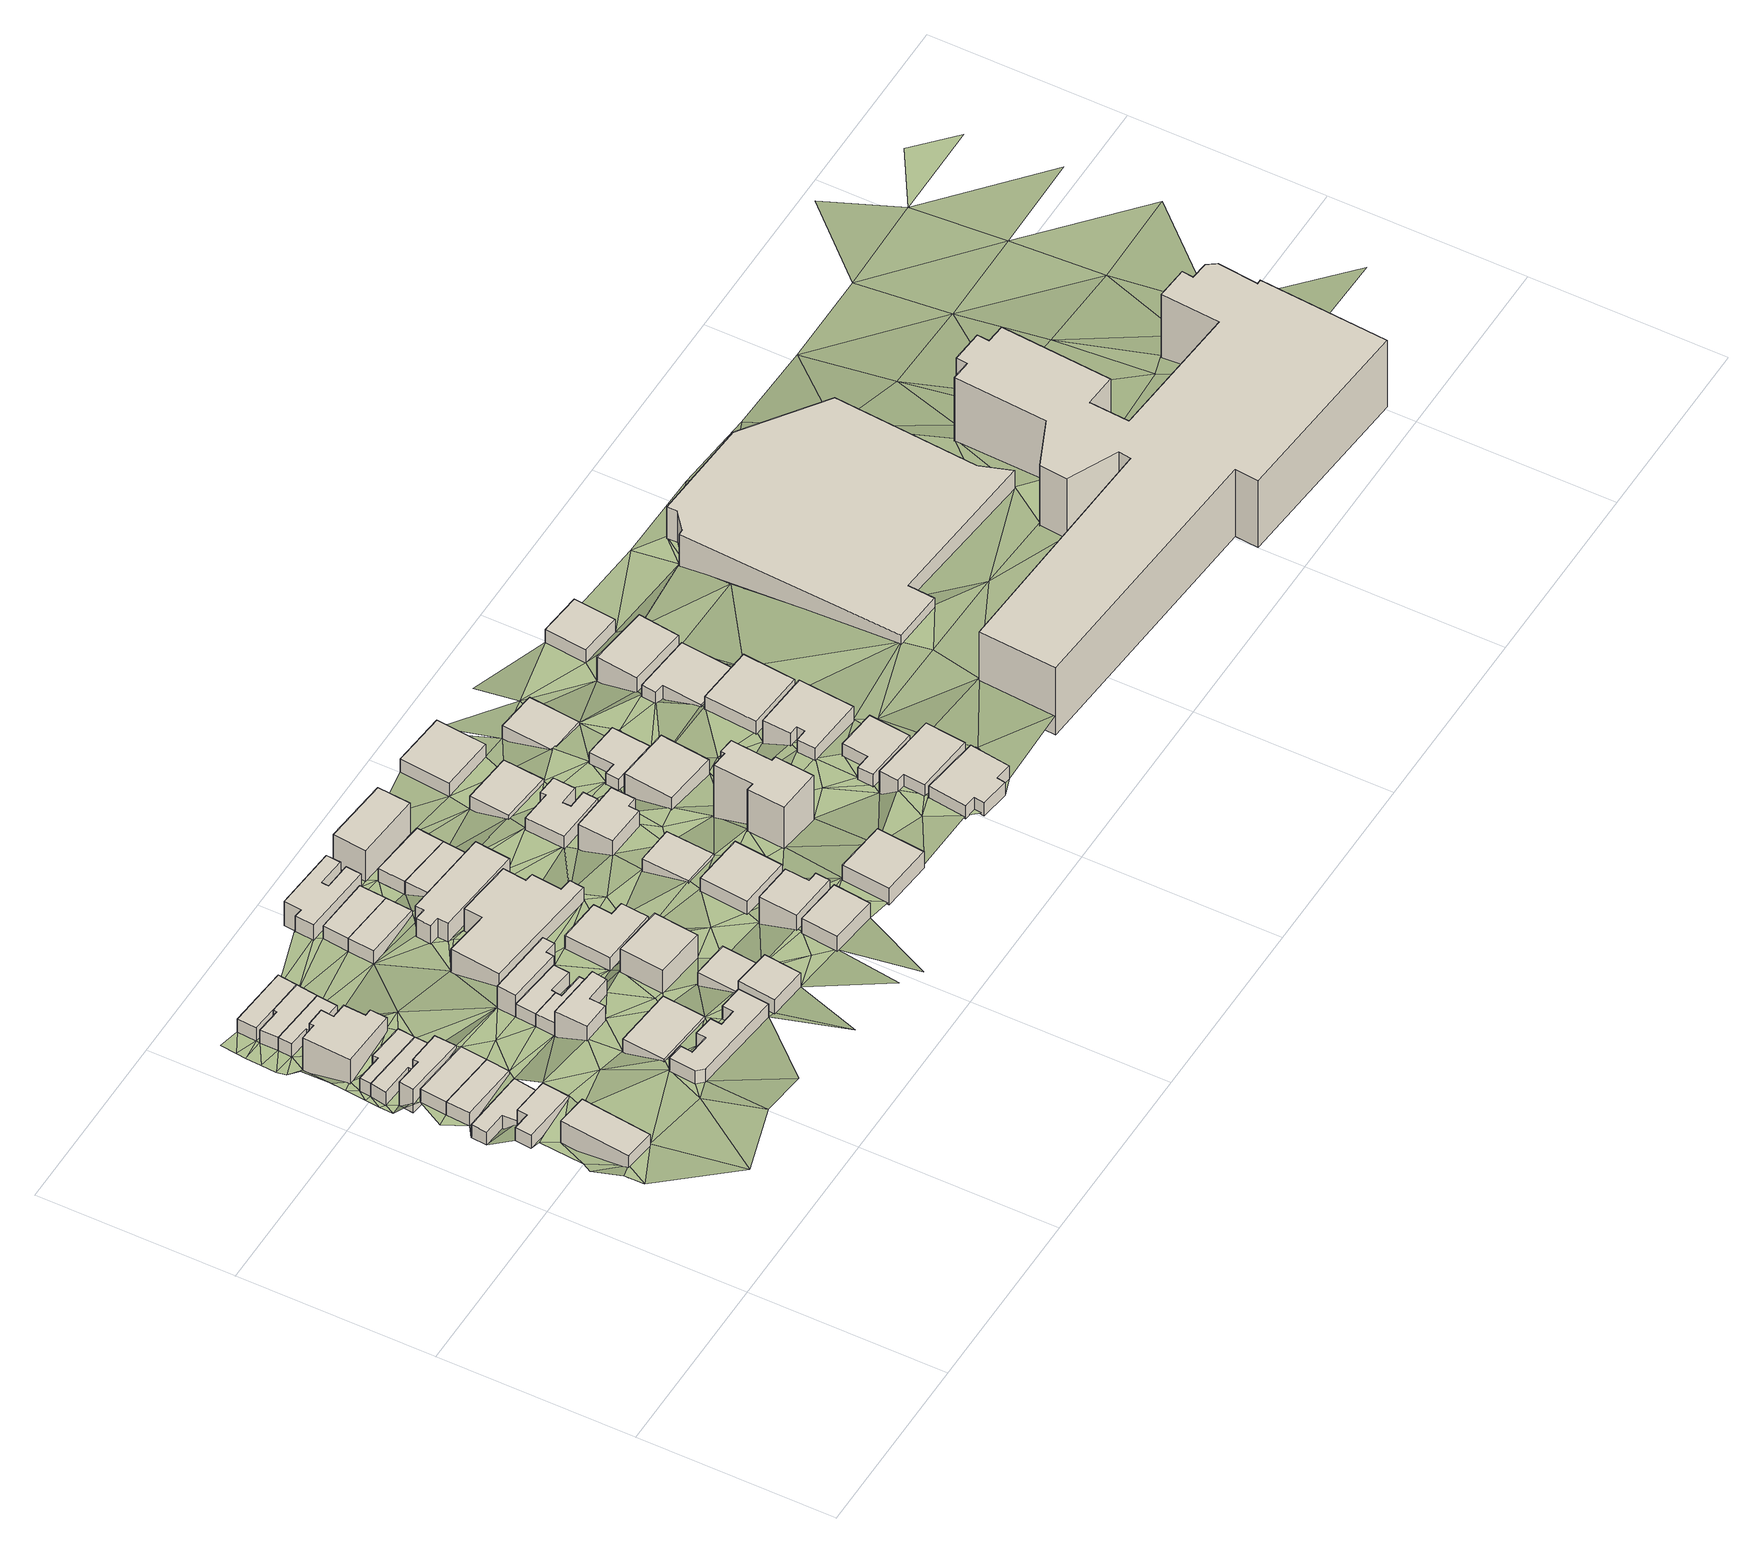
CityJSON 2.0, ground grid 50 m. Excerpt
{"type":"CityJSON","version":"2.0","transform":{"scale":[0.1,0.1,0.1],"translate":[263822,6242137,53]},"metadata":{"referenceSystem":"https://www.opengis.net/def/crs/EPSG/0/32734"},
"CityObjects":{
"building1":{"type":"Building","attributes":{"address":"106 Upper Queens Road Walmer Estate Cape Town","building":"house","building:levels":"2","footprint":{"type":"Polygon"},"plus_code":"C8XGXQX2+XMW","ground_height":69.89,"building_height":6.9,"roof_height":76.79},"geometry":[{"type":"Solid","lod":"1","boundaries":[[[[0,1,2,3]],[[1,4,5,2]],[[4,6,7,5]],[[6,0,3,7]],[[3,2,5,7]],[[6,4,1,0]]]]}]},
"building2":{"type":"Building","attributes":{"address":"Upper Queens Road Walmer Estate Cape Town","building":"house","building:levels":"1","footprint":{"type":"Polygon"},"plus_code":"C8XGXHX2+XGW","ground_height":69.89,"building_height":4.1,"roof_height":73.99},"geometry":[{"type":"Solid","lod":"1","boundaries":[[[[8,9,10,11,12,13]],[[9,14,15,11,10]],[[14,16,17,15]],[[16,18,19,17]],[[18,20,21,19]],[[20,8,13,12,21]],[[12,11,15,17,19,21]],[[20,18,16,14,9,8]]]]}]},
"building3":{"type":"Building","attributes":{"address":"Upper Queens Road Walmer Estate Cape Town","building":"house","building:levels":"1","footprint":{"type":"Polygon"},"plus_code":"C8XJX3X7+XVV","ground_height":66.44,"building_height":4.1,"roof_height":70.54},"geometry":[{"type":"Solid","lod":"1","boundaries":[[[[22,23,13,10]],[[23,24,25,13]],[[24,26,27,25]],[[26,28,29,27]],[[28,30,31,29]],[[30,22,10,31]],[[10,13,25,27,29,31]],[[30,28,26,24,23,22]]]]}]},
"building4":{"type":"Building","attributes":{"address":"100 Upper Queens Road Walmer Estate Cape Town","building":"house","building:levels":"1","footprint":{"type":"Polygon"},"plus_code":"C8XMX8XQ+X9R","ground_height":66.44,"building_height":4.1,"roof_height":70.54},"geometry":[{"type":"Solid","lod":"1","boundaries":[[[[32,33,34,35]],[[33,36,37,34]],[[36,38,39,37]],[[38,32,35,39]],[[35,34,37,39]],[[38,36,33,32]]]]}]},
"building5":{"type":"Building","attributes":{"address":"98 Upper Queens Road Walmer Estate Cape Town","building":"house","building:levels":"1","footprint":{"type":"Polygon"},"plus_code":"C8XMXWXW+XQR","ground_height":66.44,"building_height":4.1,"roof_height":70.54},"geometry":[{"type":"Solid","lod":"1","boundaries":[[[[32,40,41,35]],[[40,42,43,41]],[[42,33,34,43]],[[33,32,35,34]],[[35,41,43,34]],[[33,42,40,32]]]]}]},
"building6":{"type":"Building","attributes":{"address":"96 Upper Queens Road Walmer Estate Cape Town","building":"house","building:levels":"1","footprint":{"type":"Polygon"},"plus_code":"C8XMXXX2+X3X","ground_height":66.44,"building_height":4.1,"roof_height":70.54},"geometry":[{"type":"Solid","lod":"1","boundaries":[[[[44,45,46,47,48,49]],[[45,50,51,47,46]],[[50,52,53,51]],[[52,54,55,53]],[[54,56,57,55]],[[56,44,49,48,57]],[[48,47,51,53,55,57]],[[56,54,52,50,45,44]]]]}]},
"building7":{"type":"Building","attributes":{"address":"94 Upper Queens Road Walmer Estate Cape Town","building":"house","building:levels":"1","footprint":{"type":"Polygon"},"plus_code":"C8XMXJXP+XCV","ground_height":63.11,"building_height":4.1,"roof_height":67.21},"geometry":[{"type":"Solid","lod":"1","boundaries":[[[[44,58,59,49]],[[58,60,61,59]],[[60,62,63,61]],[[62,64,65,63]],[[64,45,46,65]],[[45,44,49,46]],[[49,59,61,63,65,46]],[[45,64,62,60,58,44]]]]}]},
"building8":{"type":"Building","attributes":{"address":"92 Upper Queens Road Walmer Estate Cape Town","building":"house","building:levels":"1","footprint":{"type":"Polygon"},"plus_code":"C8XPX4X6+X7V","ground_height":63.11,"building_height":4.1,"roof_height":67.21},"geometry":[{"type":"Solid","lod":"1","boundaries":[[[[58,66,67,59]],[[66,68,69,67]],[[68,70,71,69]],[[70,72,73,71]],[[72,60,61,73]],[[60,58,59,61]],[[59,67,69,71,73,61]],[[60,72,70,68,66,58]]]]}]},
"building9":{"type":"Building","attributes":{"address":"90 Upper Queens Road Walmer Estate Cape Town","building":"house","building:levels":"2","footprint":{"type":"Polygon"},"plus_code":"C8XPX4XH+X8R","ground_height":63.11,"building_height":6.9,"roof_height":70.01},"geometry":[{"type":"Solid","lod":"1","boundaries":[[[[74,75,76,77]],[[75,78,79,76]],[[78,80,81,79]],[[80,82,83,81]],[[82,84,85,83]],[[84,86,87,85]],[[86,88,89,87]],[[88,90,91,89]],[[90,92,93,91]],[[92,74,77,93]],[[77,76,79,81,83,85,87,89,91,93]],[[92,90,88,86,84,82,80,78,75,74]]]]}]},
"building10":{"type":"Building","attributes":{"address":"41 Coronation Road Walmer Estate Cape Town","building":"retail","building:levels":"1","footprint":{"type":"Polygon"},"plus_code":"CCX5XXX9+XPW","ground_height":77.72,"building_height":4.1,"roof_height":81.82},"geometry":[{"type":"Solid","lod":"1","boundaries":[[[[94,95,96,97]],[[95,98,99,96]],[[98,100,101,99]],[[100,102,103,101]],[[102,104,105,103]],[[104,106,107,105]],[[106,108,109,107]],[[108,110,111,109]],[[110,112,113,111]],[[112,114,115,113]],[[114,116,117,115]],[[116,118,119,117]],[[118,94,97,119]],[[97,96,99,101,103,105,107,109,111,113,115,117,119]],[[118,116,114,112,110,108,106,104,102,100,98,95,94]]]]}]},
"building11":{"type":"Building","attributes":{"address":"86 Upper Queens Road Walmer Estate Cape Town","building":"house","building:levels":"1","footprint":{"type":"Polygon"},"plus_code":"C8XVXWX9+XQR","ground_height":59.84,"building_height":4.1,"roof_height":63.94},"geometry":[{"type":"Solid","lod":"1","boundaries":[[[[120,121,122,123]],[[121,124,125,122]],[[124,126,127,125]],[[126,128,129,127]],[[128,130,131,129]],[[130,120,123,131]],[[123,122,125,127,129,131]],[[130,128,126,124,121,120]]]]}]},
"building12":{"type":"Building","attributes":{"address":"83 Upper Queens Road Walmer Estate Cape Town","building":"house","building:levels":"1","footprint":{"type":"Polygon"},"plus_code":"CCX4X6X4+X9R","ground_height":73.89,"building_height":4.1,"roof_height":77.99},"geometry":[{"type":"Solid","lod":"1","boundaries":[[[[132,133,134,135]],[[133,136,137,134]],[[136,138,139,137]],[[138,132,135,139]],[[135,134,137,139]],[[138,136,133,132]]]]}]},
"building13":{"type":"Building","attributes":{"address":"84 Upper Queens Road Walmer Estate Cape Town","building":"house","building:levels":"1","footprint":{"type":"Polygon"},"plus_code":"C8XWX8X8+XPR","ground_height":59.84,"building_height":4.1,"roof_height":63.94},"geometry":[{"type":"Solid","lod":"1","boundaries":[[[[140,141,142,143]],[[141,144,145,142]],[[144,146,147,145]],[[146,121,122,147]],[[121,120,123,122]],[[120,140,143,123]],[[143,142,145,147,122,123]],[[120,121,146,144,141,140]]]]}]},
"building14":{"type":"Building","attributes":{"address":"82 Upper Queens Road Walmer Estate Cape Town","building":"house","building:levels":"1","footprint":{"type":"Polygon"},"plus_code":"C8XWXQXP+XMR","ground_height":59.84,"building_height":4.1,"roof_height":63.94},"geometry":[{"type":"Solid","lod":"1","boundaries":[[[[148,149,150,151]],[[149,152,153,150]],[[152,141,142,153]],[[141,140,143,142]],[[140,148,151,143]],[[151,150,153,142,143]],[[140,141,152,149,148]]]]}]},
"building15":{"type":"Building","attributes":{"address":"Upper Queens Road Walmer Estate Cape Town","building":"house","building:levels":"1","footprint":{"type":"Polygon"},"plus_code":"CCX3XXXJ+XXW","ground_height":73.89,"building_height":4.1,"roof_height":77.99},"geometry":[{"type":"Solid","lod":"1","boundaries":[[[[154,155,156,157,158]],[[155,159,160,156]],[[159,161,162,160]],[[161,163,164,162]],[[163,165,166,167,164]],[[165,154,158,157,167,166]],[[157,156,160,162,164,167]],[[165,163,161,159,155,154]]]]}]},
"building16":{"type":"Building","attributes":{"address":"Upper Queens Road Walmer Estate Cape Town","building":"house","building:levels":"1","footprint":{"type":"Polygon"},"plus_code":"CCX4X9X7+XGW","ground_height":70.21,"building_height":4.1,"roof_height":74.31},"geometry":[{"type":"Solid","lod":"1","boundaries":[[[[168,154,158,169]],[[154,165,166,158]],[[165,170,171,166]],[[170,172,173,171]],[[172,174,175,173]],[[174,168,169,175]],[[169,158,166,171,173,175]],[[174,172,170,165,154,168]]]]}]},
"building17":{"type":"Building","attributes":{"address":"Upper Queens Road Walmer Estate Cape Town","building":"house","building:levels":"1","footprint":{"type":"Polygon"},"plus_code":"CCX4XRX2+X9X","ground_height":70.21,"building_height":4.1,"roof_height":74.31},"geometry":[{"type":"Solid","lod":"1","boundaries":[[[[176,168,169,177]],[[168,174,175,169]],[[174,178,179,175]],[[178,180,181,179]],[[180,182,183,181]],[[182,176,177,183]],[[177,169,175,179,181,183]],[[182,180,178,174,168,176]]]]}]},
"building18":{"type":"Building","attributes":{"address":"Upper Queens Road Walmer Estate Cape Town","building":"house","building:levels":"2","footprint":{"type":"Polygon"},"plus_code":"CCX6XVX9+XFV","ground_height":70.21,"building_height":6.9,"roof_height":77.11},"geometry":[{"type":"Solid","lod":"1","boundaries":[[[[176,182,183,184,185,177]],[[182,186,187,184,183]],[[186,188,189,187]],[[188,190,191,189]],[[190,192,193,191]],[[192,176,177,185,193]],[[185,184,187,189,191,193]],[[192,190,188,186,182,176]]]]}]},
"building19":{"type":"Building","attributes":{"address":"48 Upper Keppel Street Walmer Estate Cape Town","building":"house","building:levels":"1","footprint":{"type":"Polygon"},"plus_code":"CFX5XHXH+XHV","ground_height":77.72,"building_height":4.1,"roof_height":81.82},"geometry":[{"type":"Solid","lod":"1","boundaries":[[[[194,195,196,197]],[[195,198,199,196]],[[198,200,201,199]],[[200,194,197,201]],[[197,196,199,201]],[[200,198,195,194]]]]}]},
"building20":{"type":"Building","attributes":{"address":"46 Upper Keppel Street Walmer Estate Cape Town","building":"house","building:levels":"1","footprint":{"type":"Polygon"},"plus_code":"CFX7X2X2+XQX","ground_height":73.46,"building_height":4.1,"roof_height":77.56},"geometry":[{"type":"Solid","lod":"1","boundaries":[[[[202,203,204,205]],[[203,206,207,204]],[[206,208,209,207]],[[208,202,205,209]],[[205,204,207,209]],[[208,206,203,202]]]]}]},
"building21":{"type":"Building","attributes":{"address":"46A Upper Keppel Street Walmer Estate Cape Town","building":"house","building:levels":"2","footprint":{"type":"Polygon"},"plus_code":"CFX3XXXQ+X3X","ground_height":73.89,"building_height":6.9,"roof_height":80.79},"geometry":[{"type":"Solid","lod":"1","boundaries":[[[[210,211,212,213]],[[211,214,215,212]],[[214,216,217,215]],[[216,210,213,217]],[[213,212,215,217]],[[216,214,211,210]]]]}]},
"building22":{"type":"Building","attributes":{"address":"71 Upper Queens Road Walmer Estate Cape Town","building":"house","building:levels":"1","footprint":{"type":"Polygon"},"plus_code":"CCX9XXXF+XGV","ground_height":63.47,"building_height":4.1,"roof_height":67.57},"geometry":[{"type":"Solid","lod":"1","boundaries":[[[[218,219,220,221]],[[219,222,223,220]],[[222,224,225,223]],[[224,218,221,225]],[[221,220,223,225]],[[224,222,219,218]]]]}]},
"building23":{"type":"Building","attributes":{"address":"69 Upper Queens Road Walmer Estate Cape Town","building":"house","building:levels":"1","footprint":{"type":"Polygon"},"plus_code":"CCXCXGXX+XHX","ground_height":63.47,"building_height":4.1,"roof_height":67.57},"geometry":[{"type":"Solid","lod":"1","boundaries":[[[[219,218,221,220]],[[218,226,227,221]],[[226,228,229,227]],[[228,219,220,229]],[[220,221,227,229]],[[228,226,218,219]]]]}]},
"building24":{"type":"Building","attributes":{"address":"St Bartholomew Hall 72 Upper Queens Road Walmer Estate Cape Town","building":"hall","building:levels":"2","footprint":{"type":"Polygon"},"plus_code":"CCXVX9XF+XFV","ground_height":66.83,"building_height":6.9,"roof_height":73.73},"geometry":[{"type":"Solid","lod":"1","boundaries":[[[[230,231,232,233]],[[231,234,235,232]],[[234,236,237,235]],[[236,238,239,237]],[[238,240,241,239]],[[240,242,243,241]],[[242,244,245,243]],[[244,246,247,245]],[[246,248,249,247]],[[248,230,233,249]],[[233,232,235,237,239,241,243,245,247,249]],[[248,246,244,242,240,238,236,234,231,230]]]]}]},
"building25":{"type":"Building","attributes":{"address":"44A Upper Keppel Street Walmer Estate Cape Town","building":"house","building:levels":"1","footprint":{"type":"Polygon"},"plus_code":"CFX8X3X2+X6R","ground_height":69.89,"building_height":4.1,"roof_height":73.99},"geometry":[{"type":"Solid","lod":"1","boundaries":[[[[250,251,252,253]],[[251,254,255,252]],[[254,256,257,255]],[[256,258,259,257]],[[258,260,261,259]],[[260,250,253,261]],[[253,252,255,257,259,261]],[[260,258,256,254,251,250]]]]}]},
"building26":{"type":"Building","attributes":{"address":"67 Upper Queens Road Walmer Estate Cape Town","building":"house","building:levels":"1","footprint":{"type":"Polygon"},"plus_code":"CCX8XVXQ+XFR","ground_height":63.47,"building_height":4.1,"roof_height":67.57},"geometry":[{"type":"Solid","lod":"1","boundaries":[[[[262,263,264,265]],[[263,266,267,264]],[[266,268,269,267]],[[268,270,271,269]],[[270,272,273,271]],[[272,274,275,273]],[[274,276,277,275]],[[276,278,279,277]],[[278,280,281,279]],[[280,262,265,281]],[[265,264,267,269,271,273,275,277,279,281]],[[280,278,276,274,272,270,268,266,263,262]]]]}]},
"building27":{"type":"Building","attributes":{"address":"73 Upper Queens Road Walmer Estate Cape Town","building":"church","building:levels":"1.5","footprint":{"type":"Polygon"},"plus_code":"CFX4XGXJ+XXX","ground_height":66.83,"building_height":5.5,"roof_height":72.33},"geometry":[{"type":"Solid","lod":"1","boundaries":[[[[282,283,284,285]],[[283,286,287,284]],[[286,288,289,287]],[[288,290,291,289]],[[290,292,293,291]],[[292,294,295,293]],[[294,296,297,295]],[[296,282,285,297]],[[285,284,287,289,291,293,295,297]],[[296,294,292,290,288,286,283,282]]]]}]},
"building28":{"type":"Building","attributes":{"address":"Walmer Estate Cape Town","building":"house","building:levels":"1","footprint":{"type":"Polygon"},"plus_code":"CGXCX8XV+XXX","ground_height":77.36,"building_height":4.1,"roof_height":81.46},"geometry":[{"type":"Solid","lod":"1","boundaries":[[[[298,299,300,301]],[[299,302,303,300]],[[302,304,305,303]],[[304,298,301,305]],[[301,300,303,305]],[[304,302,299,298]]]]}]},
"building29":{"type":"Building","attributes":{"address":"35 Upper Keppel Street Walmer Estate Cape Town","building":"house","building:levels":"1","footprint":{"type":"Polygon"},"plus_code":"CGXCXJXR+XPX","ground_height":77.36,"building_height":4.1,"roof_height":81.46},"geometry":[{"type":"Solid","lod":"1","boundaries":[[[[306,307,308,309]],[[307,310,311,308]],[[310,312,313,311]],[[312,314,315,313]],[[314,316,317,315]],[[316,306,309,317]],[[309,308,311,313,315,317]],[[316,314,312,310,307,306]]]]}]},
"building30":{"type":"Building","attributes":{"address":"44 Upper Keppel Street Walmer Estate Cape Town","building":"house","building:levels":"1","footprint":{"type":"Polygon"},"plus_code":"CFXFX6XH+XRV","ground_height":63.14,"building_height":4.1,"roof_height":67.24},"geometry":[{"type":"Solid","lod":"1","boundaries":[[[[318,319,320,321]],[[319,322,323,320]],[[322,324,325,323]],[[324,318,321,325]],[[321,320,323,325]],[[324,322,319,318]]]]}]},
"building31":{"type":"Building","attributes":{"address":"42 Upper Keppel Street Walmer Estate Cape Town","building":"house","building:levels":"1","footprint":{"type":"Polygon"},"plus_code":"CFXFXWXF+XQW","ground_height":63.14,"building_height":4.1,"roof_height":67.24},"geometry":[{"type":"Solid","lod":"1","boundaries":[[[[318,326,327,321]],[[326,328,329,327]],[[328,319,320,329]],[[319,318,321,320]],[[321,327,329,320]],[[319,328,326,318]]]]}]},
"building32":{"type":"Building","attributes":{"address":"33 Upper Keppel Street Walmer Estate Cape Town","building":"house","building:levels":"1","footprint":{"type":"Polygon"},"plus_code":"CGXJXCX3+X6V","ground_height":72.85,"building_height":4.1,"roof_height":76.95},"geometry":[{"type":"Solid","lod":"1","boundaries":[[[[330,331,332,333]],[[331,334,335,332]],[[334,336,337,335]],[[336,330,333,337]],[[333,332,335,337]],[[336,334,331,330]]]]}]},
"building33":{"type":"Building","attributes":{"address":"38 Upper Keppel Street Walmer Estate Cape Town","building":"house","building:levels":"3","footprint":{"type":"Polygon"},"plus_code":"CFXGXGXG+XHV","ground_height":63.14,"building_height":9.7,"roof_height":72.84},"geometry":[{"type":"Solid","lod":"1","boundaries":[[[[338,339,340,341]],[[339,342,343,340]],[[342,344,345,343]],[[344,338,341,345]],[[341,340,343,345]],[[344,342,339,338]]]]}]},
"building34":{"type":"Building","attributes":{"address":"31 Upper Keppel Street Walmer Estate Cape Town","building":"house","building:levels":"1","footprint":{"type":"Polygon"},"plus_code":"CGXJXPXP+XVW","ground_height":69.22,"building_height":4.1,"roof_height":73.32},"geometry":[{"type":"Solid","lod":"1","boundaries":[[[[346,347,348,349]],[[347,350,351,348]],[[350,352,353,351]],[[352,346,349,353]],[[349,348,351,353]],[[352,350,347,346]]]]}]},
"building35":{"type":"Building","attributes":{"address":"45 Coronation Road Walmer Estate Cape Town","building":"house","building:levels":"1","footprint":{"type":"Polygon"},"plus_code":"CHX9XPX2+XCX","ground_height":76.68,"building_height":4.1,"roof_height":80.78},"geometry":[{"type":"Solid","lod":"1","boundaries":[[[[354,355,356,357]],[[355,358,359,356]],[[358,360,361,359]],[[360,354,357,361]],[[357,356,359,361]],[[360,358,355,354]]]]}]},
"building36":{"type":"Building","attributes":{"address":"29 Upper Keppel Street Walmer Estate Cape Town","building":"house","building:levels":"1","footprint":{"type":"Polygon"},"plus_code":"CGXRXWXG+XHV","ground_height":69.22,"building_height":4.1,"roof_height":73.32},"geometry":[{"type":"Solid","lod":"1","boundaries":[[[[362,363,364,365]],[[363,366,367,364]],[[366,368,369,367]],[[368,370,371,369]],[[370,372,373,371]],[[372,362,365,373]],[[365,364,367,369,371,373]],[[372,370,368,366,363,362]]]]}]},
"building37":{"type":"Building","attributes":{"address":"27 Upper Keppel Street Walmer Estate Cape Town","building":"house","building:levels":"1","footprint":{"type":"Polygon"},"plus_code":"CGXMXGX4+XFV","ground_height":65.57,"building_height":4.1,"roof_height":69.67},"geometry":[{"type":"Solid","lod":"1","boundaries":[[[[374,375,376,377]],[[375,378,379,376]],[[378,380,381,379]],[[380,382,383,381]],[[382,384,385,383]],[[384,386,387,385]],[[386,388,389,387]],[[388,390,391,389]],[[390,392,393,391]],[[392,374,377,393]],[[377,376,379,381,383,385,387,389,391,393]],[[392,390,388,386,384,382,380,378,375,374]]]]}]},
"building38":{"type":"Building","attributes":{"address":"16 Upper Adelaide Road Walmer Estate Cape Town","building":"apartments","building:levels":"4","footprint":{"type":"Polygon"},"plus_code":"CHXPX7XJ+XRV","ground_height":72.85,"building_height":12.5,"roof_height":85.35},"geometry":[{"type":"Solid","lod":"1","boundaries":[[[[394,395,396,397]],[[395,398,399,396]],[[398,400,401,399]],[[400,402,403,401]],[[402,404,405,403]],[[404,406,407,405]],[[406,408,409,407]],[[408,410,411,409]],[[410,412,413,411]],[[412,394,397,413]],[[397,396,399,401,403,405,407,409,411,413]],[[412,410,408,406,404,402,400,398,395,394]]]]}]},
"building39":{"type":"Building","attributes":{"address":"25 Upper Keppel Street Walmer Estate Cape Town","building":"house","building:levels":"1","footprint":{"type":"Polygon"},"plus_code":"CGXWXGXF+XMX","ground_height":62.06,"building_height":4.1,"roof_height":66.16},"geometry":[{"type":"Solid","lod":"1","boundaries":[[[[414,415,416,417]],[[415,418,419,416]],[[418,420,421,419]],[[420,414,417,421]],[[417,416,419,421]],[[420,418,415,414]]]]}]},
"building40":{"type":"Building","attributes":{"address":"23 Upper Keppel Street Walmer Estate Cape Town","building":"house","building:levels":"1","footprint":{"type":"Polygon"},"plus_code":"CHX3X8X6+XJW","ground_height":62.06,"building_height":4.1,"roof_height":66.16},"geometry":[{"type":"Solid","lod":"1","boundaries":[[[[422,423,424,425]],[[423,426,427,424]],[[426,428,429,427]],[[428,422,425,429]],[[425,424,427,429]],[[428,426,423,422]]]]}]},
"building41":{"type":"Building","attributes":{"address":"14 Upper Adelaide Road Walmer Estate Cape Town","building":"house","building:levels":"1","footprint":{"type":"Polygon"},"plus_code":"CHXQXXXV+XPW","ground_height":68.2,"building_height":4.1,"roof_height":72.3},"geometry":[{"type":"Solid","lod":"1","boundaries":[[[[430,431,432,433]],[[431,434,435,432]],[[434,436,437,435]],[[436,430,433,437]],[[433,432,435,437]],[[436,434,431,430]]]]}]},
"building42":{"type":"Building","attributes":{"address":"12 Upper Adelaide Road Walmer Estate Cape Town","building":"house","building:levels":"1","footprint":{"type":"Polygon"},"plus_code":"CHXWXWX2+X2X","ground_height":64.45,"building_height":4.1,"roof_height":68.55},"geometry":[{"type":"Solid","lod":"1","boundaries":[[[[438,439,440,441]],[[439,442,443,440]],[[442,444,445,443]],[[444,446,447,445]],[[446,448,449,447]],[[448,438,441,449]],[[441,440,443,445,447,449]],[[448,446,444,442,439,438]]]]}]},
"building43":{"type":"Building","attributes":{"address":"Upper Melbourne Road Walmer Estate Cape Town","building":"house","building:levels":"1","footprint":{"type":"Polygon"},"plus_code":"CMX2X7X7+X2V","ground_height":74.57,"building_height":4.1,"roof_height":78.67},"geometry":[{"type":"Solid","lod":"1","boundaries":[[[[450,451,452,453]],[[451,454,455,452]],[[454,456,457,455]],[[456,458,459,457]],[[458,460,461,459]],[[460,462,463,461]],[[462,464,465,463]],[[464,450,453,465]],[[453,452,455,457,459,461,463,465]],[[464,462,460,458,456,454,451,450]]]]}]},
"building44":{"type":"Building","attributes":{"address":"Upper Melbourne Road Walmer Estate Cape Town","building":"house","building:levels":"1","footprint":{"type":"Polygon"},"plus_code":"CMX3X6XR+XRW","ground_height":74.57,"building_height":4.1,"roof_height":78.67},"geometry":[{"type":"Solid","lod":"1","boundaries":[[[[466,467,468,469]],[[467,470,471,468]],[[470,472,473,471]],[[472,474,475,473]],[[474,476,477,475]],[[476,466,469,477]],[[469,468,471,473,475,477]],[[476,474,472,470,467,466]]]]}]},
"building45":{"type":"Building","attributes":{"address":"50 Upper Melbourne Road Walmer Estate Cape Town","building":"house","building:levels":"1","footprint":{"type":"Polygon"},"plus_code":"CMX5X7XJ+XPW","ground_height":70.9,"building_height":4.1,"roof_height":75},"geometry":[{"type":"Solid","lod":"1","boundaries":[[[[478,479,480,481]],[[479,482,483,480]],[[482,484,485,483]],[[484,486,487,485]],[[486,488,489,487]],[[488,478,481,489]],[[481,480,483,485,487,489]],[[488,486,484,482,479,478]]]]}]},
"building46":{"type":"Building","attributes":{"address":"10 Upper Adelaide Road Walmer Estate Cape Town","building":"house","building:levels":"1","footprint":{"type":"Polygon"},"plus_code":"CJX2X3XW+XMV","ground_height":60.84,"building_height":4.1,"roof_height":64.94},"geometry":[{"type":"Solid","lod":"1","boundaries":[[[[490,491,492,493]],[[491,494,495,492]],[[494,496,497,495]],[[496,490,493,497]],[[493,492,495,497]],[[496,494,491,490]]]]}]},
"building47":{"type":"Building","attributes":{"address":"48 Upper Melbourne Road Walmer Estate Cape Town","building":"house","building:levels":"1","footprint":{"type":"Polygon"},"plus_code":"CMX5XXX6+XJR","ground_height":70.9,"building_height":4.1,"roof_height":75},"geometry":[{"type":"Solid","lod":"1","boundaries":[[[[498,499,500,501]],[[499,502,503,500]],[[502,504,505,503]],[[504,506,507,505]],[[506,508,509,507]],[[508,510,511,509]],[[510,512,513,511]],[[512,498,501,513]],[[501,500,503,505,507,509,511,513]],[[512,510,508,506,504,502,499,498]]]]}]},
"building48":{"type":"Building","attributes":{"address":"46 Upper Melbourne Road Walmer Estate Cape Town","building":"house","building:levels":"1","footprint":{"type":"Polygon"},"plus_code":"CMX8X4X9+XMX","ground_height":67.48,"building_height":4.1,"roof_height":71.58},"geometry":[{"type":"Solid","lod":"1","boundaries":[[[[514,515,516,517]],[[515,518,519,516]],[[518,520,521,519]],[[520,514,517,521]],[[517,516,519,521]],[[520,518,515,514]]]]}]},
"building49":{"type":"Building","attributes":{"address":"44 Upper Melbourne Road Walmer Estate Cape Town","building":"house","building:levels":"1","footprint":{"type":"Polygon"},"plus_code":"CMX8XXX5+XQW","ground_height":63.37,"building_height":4.1,"roof_height":67.47},"geometry":[{"type":"Solid","lod":"1","boundaries":[[[[522,523,524,525]],[[523,526,527,524]],[[526,528,529,527]],[[528,530,531,529]],[[530,532,533,531]],[[532,522,525,533]],[[525,524,527,529,531,533]],[[532,530,528,526,523,522]]]]}]},
"building50":{"type":"Building","attributes":{"address":"42 Upper Melbourne Road Walmer Estate Cape Town","building":"house","building:levels":"1","footprint":{"type":"Polygon"},"plus_code":"CMXCXHXM+XWV","ground_height":63.37,"building_height":4.1,"roof_height":67.47},"geometry":[{"type":"Solid","lod":"1","boundaries":[[[[534,535,536,537]],[[535,538,539,536]],[[538,540,541,539]],[[540,534,537,541]],[[537,536,539,541]],[[540,538,535,534]]]]}]},
"building51":{"type":"Building","attributes":{"address":"40 Upper Melbourne Road Walmer Estate Cape Town","building":"house","building:levels":"1","footprint":{"type":"Polygon"},"plus_code":"CMXHX2XW+X8V","ground_height":60.03,"building_height":4.1,"roof_height":64.13},"geometry":[{"type":"Solid","lod":"1","boundaries":[[[[542,543,544,545]],[[543,546,547,544]],[[546,548,549,547]],[[548,542,545,549]],[[545,544,547,549]],[[548,546,543,542]]]]}]},
"building52":{"type":"Building","attributes":{"building":"parking","building:levels":"1","footprint":{"type":"Polygon"},"plus_code":"CRX5XFX5+X8X","ground_height":67.87,"building_height":4.1,"roof_height":71.97},"geometry":[{"type":"Solid","lod":"1","boundaries":[[[[550,551,552,553]],[[551,554,555,552]],[[554,556,557,555]],[[556,558,559,557]],[[558,560,561,559]],[[560,562,563,561]],[[562,564,565,563]],[[564,566,567,565]],[[566,568,569,567]],[[568,570,571,569]],[[570,550,553,571]],[[553,552,555,557,559,561,563,565,567,569,571]],[[570,568,566,564,562,560,558,556,554,551,550]]]]}]},
"building53":{"type":"Building","attributes":{"address":"Corner of Melbourne and Coronation Roads 8001 Cape Town","building":"hotel","building:levels":"6","rooms":"292","footprint":{"type":"Polygon"},"plus_code":"CVXRX7X4+XFX","ground_height":66.85,"building_height":18.1,"roof_height":84.95},"geometry":[{"type":"Solid","lod":"1","boundaries":[[[[572,573,574,575]],[[573,576,577,574]],[[576,578,579,577]],[[578,580,581,579]],[[580,582,583,581]],[[582,584,585,583]],[[584,586,587,585]],[[586,588,589,587]],[[588,590,591,589]],[[590,592,593,591]],[[592,594,595,593]],[[594,596,597,595]],[[596,598,599,597]],[[598,600,601,599]],[[600,602,603,601]],[[602,604,605,603]],[[604,606,607,605]],[[606,608,609,607]],[[608,610,611,609]],[[610,612,613,611]],[[612,614,615,613]],[[614,616,617,615]],[[616,618,619,617]],[[618,620,621,619]],[[620,622,623,621]],[[622,624,625,623]],[[624,572,575,625]],[[575,574,577,579,581,583,585,587,589,591,593,595,597,599,601,603,605,607,609,611,613,615,617,619,621,623,625]],[[624,622,620,618,616,614,612,610,608,606,604,602,600,598,596,594,592,590,588,586,584,582,580,578,576,573,572]]]]}]},
"terrain1":{"type":"TINRelief","geometry":[{"type":"CompositeSurface","lod":"1","boundaries":[[[626,627,628]],[[627,629,628]],[[629,627,630]],[[626,631,627]],[[626,632,631]],[[630,627,0]],[[630,0,633]],[[9,28,16]],[[9,16,14]],[[631,632,634]],[[635,18,633]],[[9,30,28]],[[0,635,633]],[[33,636,36]],[[637,634,632]],[[42,636,33]],[[635,0,638]],[[26,639,36]],[[640,641,52]],[[641,42,642]],[[642,52,641]],[[640,62,643]],[[52,62,640]],[[644,638,631]],[[60,643,62]],[[645,643,60]],[[631,634,644]],[[60,72,645]],[[72,646,645]],[[62,52,64]],[[638,647,635]],[[634,637,648]],[[646,72,649]],[[639,650,36]],[[646,649,651]],[[42,652,642]],[[635,647,653]],[[52,654,45]],[[52,45,64]],[[648,637,655]],[[72,70,649]],[[644,647,638]],[[648,656,634]],[[651,649,90]],[[90,657,651]],[[644,634,656]],[[658,657,90]],[[68,649,70]],[[659,652,42]],[[660,658,124]],[[124,658,90]],[[121,661,660]],[[644,134,647]],[[662,639,653]],[[647,663,653]],[[124,121,660]],[[68,664,649]],[[661,146,665]],[[666,134,644]],[[90,86,124]],[[86,90,88]],[[667,665,152]],[[650,639,662]],[[650,668,669]],[[121,146,661]],[[670,647,134]],[[665,146,152]],[[671,667,149]],[[659,669,668]],[[653,663,662]],[[666,106,134]],[[666,672,106]],[[86,126,124]],[[152,149,667]],[[647,670,663]],[[648,655,94]],[[106,672,108]],[[673,664,68]],[[128,126,86]],[[84,128,86]],[[668,650,674]],[[144,152,146]],[[662,674,650]],[[659,675,652]],[[84,676,677]],[[675,678,652]],[[679,134,106]],[[659,668,675]],[[144,141,152]],[[678,675,680]],[[663,670,681]],[[682,677,683]],[[673,680,684]],[[128,84,130]],[[684,664,673]],[[682,664,684]],[[677,130,84]],[[674,685,668]],[[677,682,130]],[[679,106,104]],[[684,680,675]],[[685,675,668]],[[102,100,104]],[[682,684,130]],[[670,138,681]],[[98,104,100]],[[679,104,98]],[[681,686,687]],[[679,98,95]],[[688,689,94]],[[690,140,120]],[[138,691,681]],[[675,692,684]],[[684,222,130]],[[691,686,681]],[[690,148,140]],[[120,130,222]],[[94,689,95]],[[95,693,679]],[[174,172,170]],[[694,138,679]],[[174,180,178]],[[198,689,688]],[[695,692,675]],[[95,689,696]],[[691,138,697]],[[120,219,690]],[[693,694,679]],[[684,692,222]],[[180,174,170]],[[695,675,190]],[[95,696,693]],[[694,697,138]],[[691,698,686]],[[686,698,165]],[[699,148,690]],[[691,697,698]],[[219,120,222]],[[700,170,165]],[[693,696,200]],[[170,700,180]],[[182,180,188]],[[698,700,165]],[[690,219,228]],[[182,188,186]],[[690,228,699]],[[700,188,180]],[[697,694,216]],[[701,148,699]],[[702,222,692]],[[703,693,200]],[[692,704,702]],[[188,705,190]],[[700,705,188]],[[222,702,706]],[[707,704,692]],[[198,708,200]],[[210,700,698]],[[709,707,692]],[[694,202,216]],[[198,710,711]],[[712,222,706]],[[708,703,200]],[[695,190,713]],[[704,714,702]],[[711,708,198]],[[712,715,222]],[[704,707,716]],[[706,717,712]],[[716,707,709]],[[226,699,228]],[[708,718,703]],[[250,700,210]],[[713,190,705]],[[216,202,719]],[[703,720,202]],[[719,210,216]],[[718,721,703]],[[708,711,718]],[[720,703,721]],[[715,712,722]],[[711,723,304]],[[226,724,699]],[[250,210,719]],[[719,202,720]],[[704,716,294]],[[713,705,256]],[[218,715,725]],[[251,256,254]],[[725,715,722]],[[726,727,728]],[[226,218,729]],[[719,720,730]],[[721,718,298]],[[731,250,719]],[[732,256,251]],[[722,712,296]],[[725,729,218]],[[294,716,248]],[[713,256,732]],[[226,729,724]],[[733,728,727]],[[250,734,251]],[[719,730,731]],[[727,724,735]],[[736,737,244]],[[248,246,244]],[[724,729,735]],[[737,713,732]],[[735,733,727]],[[738,721,298]],[[730,720,306]],[[734,250,731]],[[733,735,739]],[[294,248,244]],[[740,732,251]],[[304,741,298]],[[251,734,740]],[[722,296,742]],[[737,732,743]],[[735,729,744]],[[244,737,745]],[[306,746,747]],[[336,730,306]],[[738,298,748]],[[298,741,748]],[[749,296,294]],[[244,745,294]],[[747,738,748]],[[747,336,306]],[[750,734,731]],[[732,740,743]],[[748,336,747]],[[294,745,749]],[[744,729,326]],[[744,338,735]],[[363,737,743]],[[363,745,737]],[[330,750,731]],[[751,296,749]],[[742,296,751]],[[752,336,748]],[[743,740,346]],[[318,742,753]],[[751,749,745]],[[330,336,754]],[[744,326,338]],[[754,336,752]],[[753,742,751]],[[318,415,326]],[[752,748,360]],[[755,750,330]],[[755,330,754]],[[756,743,346]],[[326,415,338]],[[755,754,752]],[[415,318,753]],[[363,375,745]],[[750,757,346]],[[426,339,338]],[[756,346,758]],[[757,750,755]],[[751,388,753]],[[415,426,338]],[[346,757,758]],[[759,760,360]],[[360,761,752]],[[762,756,758]],[[362,375,363]],[[388,751,390]],[[763,756,762]],[[757,755,764]],[[762,758,765]],[[382,380,378]],[[339,426,423]],[[765,758,757]],[[753,388,766]],[[760,759,767]],[[384,382,378]],[[768,362,762]],[[768,762,765]],[[402,765,757]],[[375,362,769]],[[769,378,375]],[[415,414,426]],[[467,761,360]],[[360,760,770]],[[388,386,766]],[[757,404,402]],[[378,771,384]],[[362,768,769]],[[384,771,386]],[[360,770,467]],[[769,771,378]],[[400,772,773]],[[773,761,774]],[[775,765,402]],[[776,760,767]],[[777,778,767]],[[779,766,386]],[[426,414,428]],[[780,760,776]],[[770,760,780]],[[761,467,774]],[[386,771,779]],[[400,775,402]],[[448,769,768]],[[766,781,414]],[[770,780,782]],[[783,779,771]],[[773,784,400]],[[766,779,781]],[[773,774,785]],[[774,467,786]],[[400,787,775]],[[788,774,786]],[[448,768,430]],[[428,414,491]],[[789,780,776]],[[784,773,785]],[[788,785,774]],[[491,414,781]],[[462,460,464]],[[430,775,787]],[[787,400,790]],[[791,400,784]],[[491,422,428]],[[467,488,786]],[[779,792,781]],[[400,791,790]],[[793,785,788]],[[793,788,794]],[[789,776,450]],[[779,438,792]],[[438,448,795]],[[791,784,796]],[[488,467,797]],[[430,787,798]],[[787,790,799]],[[791,796,800]],[[464,801,450]],[[448,430,802]],[[792,438,795]],[[803,785,793]],[[450,801,789]],[[804,491,805]],[[787,799,798]],[[802,795,448]],[[797,789,801]],[[491,490,805]],[[531,430,798]],[[803,793,478]],[[802,430,531]],[[795,806,792]],[[488,797,807]],[[799,790,498]],[[801,464,808]],[[807,478,488]],[[795,802,806]],[[792,535,490]],[[478,807,803]],[[806,809,792]],[[805,490,535]],[[528,802,531]],[[792,809,535]],[[810,797,801]],[[498,520,799]],[[798,533,531]],[[520,498,803]],[[797,810,807]],[[811,805,543]],[[546,805,535]],[[810,801,808]],[[806,812,809]],[[514,533,798]],[[803,807,813]],[[546,543,805]],[[803,813,520]],[[806,522,812]],[[814,809,812]],[[514,522,533]],[[807,810,815]],[[546,535,816]],[[520,813,514]],[[522,514,814]],[[815,813,807]],[[812,522,814]],[[816,548,546]],[[817,814,514]],[[817,514,813]],[[817,816,814]],[[813,815,818]],[[810,819,815]],[[816,820,548]],[[542,548,821]],[[817,820,816]],[[813,820,817]],[[815,819,818]],[[820,821,548]],[[818,819,822]],[[810,823,819]],[[824,820,825]],[[824,821,820]],[[824,825,826]],[[823,810,827]],[[822,819,828]],[[829,821,824]],[[823,830,819]],[[819,830,828]],[[570,829,824]],[[831,823,827]],[[832,828,830]],[[570,833,829]],[[828,834,835]],[[832,834,828]],[[834,836,835]],[[833,570,836]],[[837,838,839]],[[610,836,834]],[[610,834,612]],[[836,610,840]],[[841,833,836]],[[837,839,842]],[[610,608,840]],[[604,608,606]],[[836,840,841]],[[840,608,604]],[[837,843,604]],[[843,837,842]],[[604,844,840]],[[845,604,843]],[[844,841,840]],[[843,842,846]],[[844,604,845]],[[843,846,845]],[[847,845,846]],[[841,844,848]],[[849,850,851]],[[847,852,853]],[[854,849,855]],[[847,856,845]],[[845,856,844]],[[853,857,847]],[[851,857,849]],[[855,849,857]],[[855,857,853]],[[857,856,847]],[[844,858,848]],[[859,857,851]],[[858,844,856]],[[858,860,848]],[[857,861,856]],[[860,862,848]],[[858,856,861]],[[863,860,858]],[[864,865,860]]]}]}
},
"vertices":[
[58,498,169],[37,317,169],[37,317,238],[58,498,238],[117,308,169],[117,308,238],[138,489,169],[138,489,238],
[162,601,169],[63,610,169],[63,610,175],[63,610,210],[162,601,210],[162,601,175],[61,583,169],[61,583,210],[15,588,169],[15,588,210],[11,546,169],[11,546,210],[155,532,169],[155,532,210],
[63,610,134],[162,601,134],[173,678,134],[173,678,175],[6,692,134],[6,692,175],[2,651,134],[2,651,175],[62,646,134],[62,646,175],
[194,758,134],[39,773,134],[39,773,175],[194,758,175],[34,712,134],[34,712,175],[187,698,134],[187,698,175],
[200,826,134],[200,826,175],[45,841,134],[45,841,175],
[201,892,101],[115,899,101],[115,899,142],[115,899,175],[201,892,175],[201,892,142],[114,885,101],[114,885,175],[41,892,101],[41,892,175],[37,854,101],[37,854,175],[198,837,101],[198,837,175],
[204,943,101],[204,943,142],[34,959,101],[34,959,142],[27,918,101],[27,918,142],[116,911,101],[116,911,142],
[208,987,101],[208,987,142],[110,997,101],[110,997,142],[109,982,101],[109,982,142],[37,988,101],[37,988,142],
[202,1011,68],[205,1055,68],[205,1055,170],[202,1011,170],[186,1056,68],[186,1056,170],[189,1112,68],[189,1112,170],[149,1115,68],[149,1115,170],[152,1148,68],[152,1148,170],[104,1151,68],[104,1151,170],[103,1140,68],[103,1140,170],[59,1143,68],[59,1143,170],[51,1020,68],[51,1020,170],
[544,250,247],[552,329,247],[552,329,288],[544,250,288],[490,335,247],[490,335,288],[487,306,247],[487,306,288],[441,310,247],[441,310,288],[444,339,247],[444,339,288],[391,345,247],[391,345,288],[389,320,247],[389,320,288],[337,325,247],[337,325,288],[340,355,247],[340,355,288],[297,360,247],[297,360,288],[290,291,247],[290,291,288],[306,274,247],[306,274,288],
[237,1205,68],[85,1218,68],[85,1218,109],[237,1205,109],[82,1182,68],[82,1182,109],[138,1177,68],[138,1177,109],[137,1162,68],[137,1162,109],[232,1153,68],[232,1153,109],
[329,494,209],[319,385,209],[319,385,250],[329,494,250],[475,371,209],[475,371,250],[485,480,209],[485,480,250],
[244,1260,68],[152,1268,68],[152,1268,109],[244,1260,109],[151,1258,68],[151,1258,109],[85,1264,68],[85,1264,109],
[250,1310,68],[90,1323,68],[90,1323,109],[250,1310,109],[86,1274,68],[86,1274,109],
[330,664,172],[324,580,172],[324,580,250],[330,664,250],[330,664,213],[398,576,172],[398,576,250],[401,616,172],[401,616,250],[469,612,172],[469,612,250],[475,651,172],[475,651,213],[475,651,250],
[334,714,172],[334,714,213],[478,685,172],[478,685,213],[409,691,172],[409,691,213],[411,707,172],[411,707,213],
[338,766,172],[338,766,213],[413,718,172],[413,718,213],[478,711,172],[478,711,213],[482,751,172],[482,751,213],
[482,751,241],[338,766,241],[484,771,172],[484,771,241],[516,768,172],[516,768,241],[519,799,172],[519,799,241],[343,815,172],[343,815,241],
[572,341,244],[561,244,244],[561,244,288],[572,341,288],[660,234,244],[660,234,288],[670,330,244],[670,330,288],
[683,441,205],[587,451,205],[587,451,246],[683,441,246],[577,350,205],[577,350,246],[673,340,205],[673,340,246],
[671,604,205],[540,618,205],[540,618,278],[671,604,278],[528,505,205],[528,505,278],[659,491,205],[659,491,278],
[536,1200,105],[389,1213,105],[389,1213,146],[536,1200,146],[383,1145,105],[383,1145,146],[531,1132,105],[531,1132,146],
[541,1268,105],[541,1268,146],[396,1279,105],[396,1279,146],
[541,1007,135],[536,960,135],[536,960,207],[541,1007,207],[419,973,135],[419,973,207],[405,844,135],[405,844,207],[722,810,135],[722,810,207],[726,847,135],[726,847,207],[694,851,135],[694,851,207],[702,928,135],[702,928,207],[680,931,135],[680,931,207],[687,991,135],[687,991,207],
[712,643,169],[718,714,169],[718,714,210],[712,643,210],[681,717,169],[681,717,210],[685,765,169],[685,765,210],[573,774,169],[573,774,210],[563,655,169],[563,655,210],
[585,1376,69],[419,1389,69],[419,1389,146],[585,1376,146],[415,1344,69],[415,1344,146],[392,1346,69],[392,1346,146],[388,1298,69],[388,1298,146],[573,1282,69],[573,1282,146],[576,1322,69],[576,1322,146],[507,1327,69],[507,1327,146],[508,1345,69],[508,1345,146],[582,1339,69],[582,1339,146],
[507,1111,135],[505,1088,135],[505,1088,193],[507,1111,193],[475,1091,135],[475,1091,193],[471,1052,135],[471,1052,193],[497,1049,135],[497,1049,193],[495,1022,135],[495,1022,193],[731,1000,135],[731,1000,193],[740,1090,135],[740,1090,193],
[930,301,237],[807,314,237],[807,314,285],[930,301,285],[797,219,237],[797,219,285],[920,206,237],[920,206,285],
[920,417,198],[818,426,198],[818,426,285],[920,417,285],[810,327,198],[810,327,285],[938,317,198],[938,317,285],[941,353,198],[941,353,285],[915,355,198],[915,355,285],
[749,1175,101],[603,1190,101],[603,1190,142],[749,1175,142],[596,1121,101],[596,1121,142],[742,1106,101],[742,1106,142],
[756,1245,101],[756,1245,142],[609,1260,101],[609,1260,142],
[977,574,198],[843,587,198],[843,587,240],[977,574,240],[831,463,198],[831,463,240],[965,450,198],[965,450,240],
[768,1268,101],[775,1353,101],[775,1353,198],[768,1268,198],[603,1369,101],[603,1369,198],[595,1283,101],[595,1283,198],
[961,736,162],[863,743,162],[863,743,203],[961,736,203],[854,621,162],[854,621,203],[952,614,162],[952,614,203],
[996,317,227],[984,193,227],[984,193,278],[996,317,278],[1118,181,227],[1118,181,278],[1130,304,227],[1130,304,278],
[1018,906,126],[885,915,126],[885,915,203],[1018,906,203],[879,825,126],[879,825,203],[986,818,126],[986,818,203],[988,846,126],[988,846,203],[1014,844,126],[1014,844,203],
[869,940,126],[1003,931,126],[1003,931,167],[869,940,167],[1006,969,126],[1006,969,167],[956,972,126],[956,972,167],[957,993,126],[957,993,167],[1008,990,126],[1008,990,167],[1012,1047,126],[1012,1047,167],[960,1051,126],[960,1051,167],[959,1036,126],[959,1036,167],[877,1042,126],[877,1042,167],
[1164,482,152],[1173,582,152],[1173,582,323],[1164,482,323],[1160,584,152],[1160,584,323],[1169,691,152],[1169,691,323],[1129,695,152],[1129,695,323],[1128,684,152],[1128,684,323],[1086,688,152],[1086,688,323],[1077,586,152],[1077,586,323],[1057,588,152],[1057,588,323],[1049,492,152],[1049,492,323],
[1036,1184,91],[904,1196,91],[904,1196,132],[1036,1184,132],[894,1093,91],[894,1093,132],[1027,1080,91],[1027,1080,132],
[1070,1370,91],[928,1383,91],[928,1383,132],[1070,1370,132],[916,1254,91],[916,1254,132],[1058,1241,91],[1058,1241,132],
[1217,892,115],[1077,906,115],[1077,906,193],[1217,892,193],[1063,780,115],[1063,780,193],[1203,765,115],[1203,765,193],
[1217,1014,115],[1127,1022,115],[1127,1022,155],[1217,1014,155],[1121,957,115],[1121,957,155],[1090,960,115],[1090,960,155],[1087,926,115],[1087,926,155],[1208,914,115],[1208,914,155],
[1466,258,216],[1313,278,216],[1313,278,257],[1466,258,257],[1300,178,216],[1300,178,257],[1331,174,216],[1331,174,257],[1328,148,216],[1328,148,257],[1404,138,216],[1404,138,257],[1407,160,216],[1407,160,257],[1452,154,216],[1452,154,257],
[1477,376,188],[1300,394,188],[1300,394,257],[1477,376,257],[1295,346,188],[1295,346,257],[1317,343,188],[1317,343,257],[1312,288,188],[1312,288,257],[1466,272,188],[1466,272,257],
[1468,512,179],[1364,522,179],[1364,522,220],[1468,512,220],[1357,455,179],[1357,455,220],[1318,458,179],[1318,458,220],[1315,418,179],[1315,418,220],[1457,405,179],[1457,405,220],
[1239,1233,78],[1135,1243,78],[1135,1243,119],[1239,1233,119],[1123,1111,78],[1123,1111,119],[1227,1102,78],[1227,1102,119],
[1486,697,145],[1341,708,145],[1341,708,220],[1486,697,220],[1336,635,145],[1336,635,220],[1360,633,145],[1360,633,220],[1358,612,145],[1358,612,220],[1326,614,145],[1326,614,220],[1323,567,145],[1323,567,220],[1474,555,145],[1474,555,220],
[1523,857,145],[1371,869,145],[1371,869,186],[1523,857,186],[1360,734,145],[1360,734,186],[1511,722,145],[1511,722,186],
[1523,1011,104],[1368,1025,104],[1368,1025,145],[1523,1011,145],[1364,987,104],[1364,987,145],[1389,984,104],[1389,984,145],[1379,882,104],[1379,882,145],[1509,870,104],[1509,870,145],
[1551,1133,70],[1394,1151,70],[1394,1151,145],[1551,1133,145],[1381,1045,70],[1381,1045,145],[1538,1027,70],[1538,1027,145],
[1552,1295,70],[1440,1306,70],[1440,1306,111],[1552,1295,111],[1429,1199,70],[1429,1199,111],[1541,1187,70],[1541,1187,111],
[1826,1217,87],[1827,1191,87],[1827,1191,190],[1826,1217,190],[1782,1154,87],[1782,1154,190],[1766,1153,87],[1766,1153,190],[1737,582,87],[1737,582,190],[1870,573,87],[1870,573,190],[1875,642,87],[1875,642,190],[2291,608,87],[2291,608,190],[2264,687,87],[2264,687,190],[2292,1057,87],[2292,1057,190],[2093,1200,87],[2093,1200,190],
[1720,379,109],[1706,180,109],[1706,180,320],[1720,379,320],[2419,128,109],[2419,128,320],[2413,68,109],[2413,68,320],[2920,28,109],[2920,28,320],[2944,358,109],[2944,358,320],[2932,358,109],[2932,358,320],[2943,463,109],[2943,463,320],[2927,486,109],[2927,486,320],[2881,490,109],[2881,490,320],[2884,520,109],[2884,520,320],[2801,526,109],[2801,526,320],[2790,375,109],[2790,375,320],[2434,402,109],[2434,402,320],[2441,504,109],[2441,504,320],[2525,498,109],[2525,498,320],[2546,782,109],[2546,782,320],[2497,786,109],[2497,786,320],[2500,817,109],[2500,817,320],[2416,823,109],[2416,823,320],[2414,794,109],[2414,794,320],[2363,798,109],[2363,798,320],[2346,560,109],[2346,560,320],[2222,507,109],[2222,507,320],[2215,436,109],[2215,436,320],[2341,376,109],[2341,376,320],[2337,344,109],[2337,344,320],
[6,260,208],[37,317,208],[5,310,208],[13,399,169],[26,423,169],[117,308,208],[122,62,248],[36,539,169],[255,260,249],[155,532,211],[6,770,134],[266,96,288],[138,489,211],[173,678,173],[14,892,101],[12,863,134],[37,854,134],[15,926,101],[297,360,250],[18,963,101],[24,1015,101],[255,510,211],[306,274,250],[51,1020,101],[187,698,173],[28,1053,101],[198,837,173],[162,601,211],[114,885,134],[381,84,286],[290,291,250],[26,1129,101],[29,1166,68],[200,826,173],[25,1190,68],[28,1229,68],[330,664,173],[324,580,211],[202,1011,137],[30,1269,68],[340,355,250],[33,1294,68],[255,770,173],[194,758,173],[329,494,211],[37,1335,68],[337,325,250],[208,987,137],[334,714,173],[343,815,173],[149,1115,137],[189,1112,137],[201,892,137],[475,371,247],[204,943,137],[398,576,209],[205,1055,137],[186,1056,137],[255,1015,137],[338,766,173],[469,612,209],[401,616,209],[569,48,286],[561,244,247],[255,1265,68],[504,510,209],[419,973,138],[577,350,247],[587,451,209],[405,844,172],[572,341,247],[528,505,209],[540,618,209],[388,1298,105],[563,655,172],[392,1346,105],[471,1052,138],[673,340,244],[495,1022,138],[573,774,172],[475,1091,138],[504,1015,138],[753,260,244],[536,960,138],[743,34,282],[797,219,244],[507,1111,138],[722,810,169],[497,1049,138],[531,1132,138],[541,1007,138],[505,1088,138],[807,314,244],[753,510,205],[818,426,205],[810,327,244],[596,1121,138],[798,4,282],[573,1282,105],[603,1190,105],[507,1327,105],[576,1322,105],[508,1345,105],[609,1260,105],[831,463,205],[843,587,205],[753,770,169],[582,1339,105],[854,621,205],[595,1283,105],[694,851,169],[726,847,169],[938,317,237],[603,1369,105],[863,743,169],[984,193,237],[742,1106,135],[879,825,162],[753,1265,101],[869,940,135],[915,355,237],[941,353,237],[996,317,237],[753,1015,135],[952,614,198],[877,1042,135],[1049,492,198],[894,1093,126],[1002,510,198],[1057,588,198],[986,818,162],[1086,688,162],[1002,770,162],[1118,181,237],[1252,260,227],[1164,482,188],[1014,844,162],[988,846,162],[1077,586,198],[1063,780,162],[1027,1080,126],[1300,178,227],[1077,906,126],[1087,926,126],[1295,346,227],[1090,960,126],[1160,584,188],[1173,582,188],[1252,510,188],[1203,765,152],[1313,278,227],[1328,148,227],[1331,174,227],[1127,1022,126],[1312,288,227],[1123,1111,126],[1317,343,227],[1121,957,126],[1326,614,188],[1323,567,188],[1315,418,188],[1252,770,152],[1318,458,188],[1466,272,216],[1341,708,152],[1336,635,188],[1227,1102,115],[1364,522,188],[1357,455,188],[1252,1015,114],[1358,612,188],[1477,376,216],[1371,869,152],[1360,734,152],[1360,633,188],[1501,260,216],[1364,987,115],[1474,555,179],[1129,1399,40],[1252,1265,78],[1368,1025,115],[1501,510,179],[1706,180,172],[1381,1045,104],[1720,379,172],[1268,1390,40],[1501,1015,104],[1737,582,168],[1538,1027,104],[1750,510,168],[1551,1133,104],[1750,1015,120],[1870,573,168],[1999,510,157],[1766,1153,97],[1750,1265,97],[1875,642,149],[2215,436,138],[1826,1217,97],[1782,1154,97],[1827,1191,97],[2337,344,160],[2291,608,138],[1999,1265,87],[2222,507,138],[2341,376,160],[2346,560,138],[2248,1265,47],[2363,798,127],[2264,687,127],[2292,1057,99],[2525,498,132],[2441,504,132],[2434,402,132],[2497,1015,74],[2497,1265,30],[2790,375,153],[2746,510,127],[2746,1015,60],[2746,770,102],[2801,526,127],[2884,520,117],[2746,1265,29],[2944,358,146],[2920,28,177],[2995,260,146],[2881,490,117],[2927,486,117],[2932,358,146],[2943,463,117],[2995,770,78],[2995,510,117],[2995,1015,62],[3244,260,135],[2995,1265,40],[3244,770,83],[2945,1469,2],[3244,1015,67],[3244,1265,43],[3143,1357,43]
]}
